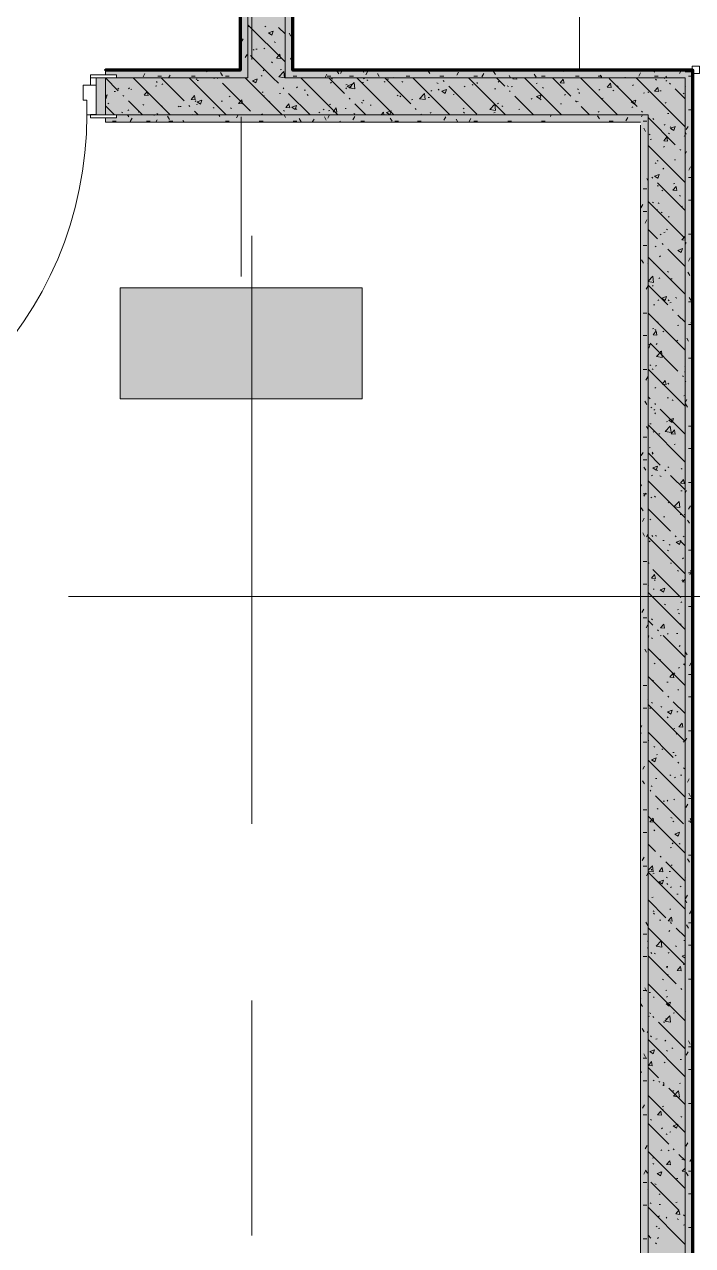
# Model space of a CAD drawing. Header units: millimetres. Extents: x -3817 to 677485, y -22715 to 103890.
# Drawn here: x 80290 to 82094, y 7959 to 11256 of the extents above; entities that cross this region are included whole.
import ezdxf

# ---------------------------------------------------------------- set-up
doc = ezdxf.new("R2010")
doc.units = ezdxf.units.MM
doc.layers.add('PDF _Геометрия', color=7, linetype='Continuous', true_color=0x1d1d1d)
doc.layers.add('PDF _Сплошная заливка', color=7, linetype='Continuous', true_color=0xffffff)

msp = doc.modelspace()

# ---------------------------------------------------------------- hatches: boundary and pattern name
at = {"layer": 'PDF _Сплошная заливка', "transparency": 33554559}
h = msp.add_hatch(color=256, dxfattribs=at)
h.paths.add_polyline_path([(80893.3, 11111.3), (80993.3, 11111.3), (80993.3, 11611.3), (80893.3, 11611.3), (80893.3, 11189.4)], flags=0)
h.paths.add_polyline_path([(80993.3, 12711.4), (80993.3, 12811.3), (80893.3, 12811.3), (80893.3, 12711.4)], flags=0)
h = msp.add_hatch(color=256, dxfattribs=at)
h.paths.add_polyline_path([(81013.3, 11111.3), (81013.3, 11611.3), (81001.3, 11611.3), (81001.3, 11581.4), (80993.3, 11581.4), (80993.3, 11111.3)], flags=0)
h.paths.add_polyline_path([(81001.3, 12711.4), (81013.3, 12711.4), (81013.3, 12811.3), (80993.3, 12811.3), (80993.3, 12741.3), (81001.3, 12741.3)], flags=0)
h = msp.add_hatch(color=256, dxfattribs=at)
h.paths.add_polyline_path([(80893.3, 11111.3), (80892, 11581.4), (80885.3, 11581.4), (80885.3, 11611.3), (80873.3, 11611.3), (80873.3, 11111.3)], flags=0)
h.paths.add_polyline_path([(80873.3, 12711.4), (80885.3, 12711.4), (80885.3, 12741.3), (80893.3, 12741.3), (80893.3, 12791.4), (80873.3, 12791.4), (80873.3, 12778.3)], flags=0)
h = msp.add_hatch(color=256, dxfattribs=at)
h.paths.add_polyline_path([(81973.3, 11011.3), (82073.3, 11011.3), (82073.3, 11111.3), (80508.3, 11111.3), (80508.3, 11011.3), (81565, 11011.3)], flags=0)
h.paths.add_polyline_path([(76223.3, 11011.3), (76223.3, 11111.3), (75943.3, 11111.3), (75943.3, 11011.3), (76193.3, 11011.3)], flags=0)
h.paths.add_polyline_path([(77173.3, 11011.3), (78001.3, 11011.3), (78001.3, 11111.3), (77173.3, 11111.3)], flags=0)
h.paths.add_polyline_path([(79408.3, 11011.3), (79408.3, 11111.3), (79101.3, 11111.3), (79101.3, 11011.3), (79378.3, 11011.3)], flags=0)
h = msp.add_hatch(color=256, dxfattribs=at)
h.paths.add_polyline_path([(77971.3, 11111.3), (77971.3, 11119.3), (78001.3, 11119.3), (78001.3, 11131.4), (77173.3, 11131.4), (77173.3, 11119.3), (77203.3, 11119.3), (77203.3, 11111.3), (77854.1, 11111.3)], flags=0)
h.paths.add_polyline_path([(80873.3, 11111.3), (80873.3, 11131.4), (80508.3, 11131.4), (80508.3, 11119.3), (80538.3, 11119.3), (80538.3, 11111.3)], flags=0)
h.paths.add_polyline_path([(79378.3, 11111.3), (79378.3, 11119.3), (79408.3, 11119.3), (79408.3, 11131.4), (79101.3, 11131.4), (79101.3, 11119.3), (79131.3, 11119.3), (79131.3, 11111.3)], flags=0)
h.paths.add_polyline_path([(76193.3, 11111.3), (76193.3, 11119.3), (76223.3, 11119.3), (76223.3, 11131.4), (75953.3, 11131.4), (75953.3, 11111.3)], flags=0)
for points in [[(81565, 11111.3), (82073.3, 11111.3), (82073.3, 11131.4), (81013.3, 11131.4), (81013.3, 11111.3)], [(81953.3, 6066.9), (81973.3, 6066.9), (81973.3, 11011.3), (81953.3, 11011.3), (81953.3, 6668)], [(81973.3, 5661.3), (82073.3, 5661.3), (82073.3, 11011.3), (81973.3, 11011.3), (81973.3, 6668)]]:
    msp.add_hatch(color=256, dxfattribs=at).paths.add_polyline_path(points)
h = msp.add_hatch(color=256, dxfattribs=at)
h.paths.add_polyline_path([(80508.3, 10991.4), (81953.3, 10991.4), (81953.3, 11011.3), (80538.3, 11010.9), (80538.3, 11003.3), (80508.3, 11003.3)], flags=0)
h.paths.add_polyline_path([(79408.3, 10991.4), (79408.3, 11003.3), (79378.3, 11003.3), (79378.3, 11011.3), (79343.7, 11011.3), (79343.7, 10991.4), (79378.3, 10991.4)], flags=0)

# ---------------------------------------------------------------- linework, layer by layer
at = {"layer": 'PDF _Геометрия', "color": 253, "lineweight": 9, "true_color": 0xaaaaaa}
for points in [[(80903.3, 11160.8), (80903.3, 11795.8)], [(80903.3, 9097), (80903.3, 10684.5)], [(80408.8, 9711.4), (82443.3, 9711.4), (84943.3, 9711.4)], [(80903.3, 7985.8), (80903.3, 8620.8)]]:
    msp.add_lwpolyline(points, dxfattribs=at)
at = {"layer": 'PDF _Геометрия', "color": 231, "lineweight": 70, "true_color": 0xff80c0}
for points in [[(80873.3, 11611.3), (80872.3, 11611.3), (80872.3, 11132.4), (80508.3, 11132.4), (80508.3, 11131.4)], [(82243.3, 5701.3), (82243.3, 5702.3), (82094.3, 5702.3), (82094.3, 11132.4), (82093.3, 11132.4), (81014.3, 11132.4), (81014.3, 11611.3), (81013.3, 11611.3)], [(82073.3, 11131.4), (82093.3, 11131.4)]]:
    msp.add_lwpolyline(points, dxfattribs=at)
at = {"layer": 'PDF _Геометрия', "color": 231, "lineweight": 9, "true_color": 0xff80c0}
for points in [[(80508.3, 11131.4), (80860.2, 11131.4), (80873.3, 11131.4), (80873.3, 11132.4), (80873.3, 11611.3)], [(81013.3, 11611.3), (81013.3, 11131.4), (81014.3, 11131.4), (82073.3, 11131.4)], [(82093.3, 11131.4), (82093.3, 5702.3), (82093.3, 5701.3), (82243.3, 5701.3)]]:
    msp.add_lwpolyline(points, dxfattribs=at)
at = {"layer": 'PDF _Геометрия', "color": 7, "lineweight": 9}
for points in [[(80873.3, 11611.3), (80873.3, 11132.4)], [(81013.3, 11131.4), (81013.3, 11611.3)], [(81788.2, 11131.8), (81788.2, 11547)], [(80873.3, 11131.4), (80860.2, 11131.4), (80508.3, 11131.4)], [(82073.3, 11131.4), (81014.3, 11131.4)], [(82094.3, 11122.8), (82112.3, 11122.8), (82112.3, 11142.8), (82092.8, 11142.8), (82092.8, 11132.3), (82092.8, 11142.8), (82112.3, 11142.8), (82112.3, 11122.8), (82102.3, 11122.8)], [(82093.3, 5702.3), (82093.3, 11131.4)], [(80508.3, 10991.4), (81932.3, 10991.4), (81953.3, 10991.4)], [(80874.9, 11006.3), (80874.9, 10574.8)], [(81953.3, 10983.4), (81953.3, 6066.9)]]:
    msp.add_lwpolyline(points, dxfattribs=at)
at = {"layer": 'PDF _Геометрия', "color": 9, "lineweight": 9, "true_color": 0xc0c0c0}
for points in [[(80593.3, 5661.3), (80323.7, 5661.3), (80323.7, 5461.3), (80323.7, 5211.4), (82243.3, 5211.4), (82243.3, 5461.3), (82243.3, 5661.3), (82073.3, 5661.3), (82073.3, 11011.3), (82073.3, 11111.3), (80993.3, 11111.3), (80993.3, 11581.4), (80993.3, 11111.3), (81013.3, 11111.3), (82073.3, 11111.3), (82073.3, 5701.3), (82073.3, 5681.3), (82243.3, 5681.3), (82243.3, 5701.3), (84343.3, 5701.3)], [(80508.3, 11131.4), (80508.3, 11119.3)], [(80508.3, 11111.3), (80508.3, 11011.3)], [(82093.3, 11131.4), (82073.3, 11131.4)], [(81953.3, 6066.9), (81973.3, 6066.9), (81973.3, 11011.3), (81953.3, 11011.3), (80538.3, 11011.3), (81973.3, 11011.3), (81973.3, 5661.3), (81093.3, 5661.3)], [(80508.3, 11003.3), (80508.3, 10991.4)]]:
    msp.add_lwpolyline(points, dxfattribs=at)
msp.add_lwpolyline([(80873.3, 11111.3), (80893.3, 11111.3), (80893.3, 11581.4), (80893.3, 11111.3), (80538.3, 11111.3)], close=True, dxfattribs=at)
at = {"layer": 'PDF _Геометрия', "color": 252, "lineweight": 9, "true_color": 0x878787}
for points in [[(80993.3, 11154.2), (80893.3, 11254.2)], [(80894.2, 11249.9), (80897.6, 11250.3)], [(80938.5, 11249), (80941.2, 11251)], [(80993.3, 11229.7), (80975.4, 11247.6)], [(80957.8, 11226.5), (80948.9, 11232.4), (80961.4, 11237.2)], [(80957.8, 11226.4), (80961.4, 11237.2)], [(80992.9, 11234.5), (80993.3, 11234.2)], [(80906.9, 11188.3), (80909.7, 11186.5)], [(80914.8, 11188.6), (80918.1, 11189.1)], [(80936.3, 11189.8), (80939, 11191.8)], [(80964.3, 11208.2), (80967.2, 11206.4)], [(80975.4, 11096.7), (80960.8, 11111.3), (80900, 11172.1)], [(80957.1, 11154.5), (80959.5, 11152.3)], [(80981.3, 11163.8), (80970.6, 11164.7), (80979.2, 11174.9)], [(80981.3, 11163.7), (80979.2, 11174.9)], [(80542.9, 11076.6), (80508.3, 11111.3)], [(80683.6, 11011.3), (80583.6, 11111.3)], [(80721.4, 11048.9), (80659, 11111.3)], [(80834.4, 11011.3), (80734.4, 11111.3)], [(80812, 11109.3), (80809.9, 11111.3)], [(80985.3, 11011.3), (80885.3, 11111.3)], [(80929, 11117.8), (80931.8, 11116)], [(80934.2, 11130.6), (80936.8, 11132.6)], [(80992.3, 11111.4), (80976.5, 11113.9), (80990.3, 11128.3)], [(80980.3, 11133.3), (80983.6, 11133.7)], [(80992.3, 11111.4), (80990.4, 11128.2)], [(81136.2, 11011.3), (81036.2, 11111.3)], [(81153.9, 11069.1), (81111.6, 11111.3)], [(81287, 11011.3), (81187, 11111.3)], [(81205.5, 11108.6), (81208.1, 11110.7)], [(81332.5, 11041.4), (81262.5, 11111.3)], [(81437.9, 11011.3), (81337.9, 11111.3)], [(81588.8, 11011.3), (81488.8, 11111.3)], [(81586.4, 11089.2), (81564.2, 11111.3)], [(81618.9, 11108), (81608.3, 11108.9), (81610.3, 11111.3)], [(81618.9, 11107.9), (81618.3, 11111.3)], [(81739.6, 11011.3), (81639.6, 11111.3)], [(81764.9, 11061.5), (81715.1, 11111.3)], [(81783.3, 11111.1), (81785.5, 11111.3)], [(81890.5, 11011.3), (81790.5, 11111.3)], [(82073.3, 10979.5), (82041.4, 11011.3), (81941.4, 11111.3)], [(82018.9, 11109.3), (82016.8, 11111.3)], [(80542.3, 11083.3), (80544.8, 11081.1)], [(80570.9, 11082), (80573.6, 11084)], [(80576.6, 11080.1), (80579.9, 11080.6)], [(80643.9, 11089), (80647.2, 11089.4)], [(80646, 11101.1), (80648.5, 11098.9)], [(80660.7, 11093.4), (80663.4, 11095.4)], [(80753.1, 11106.7), (80755.7, 11108.7)], [(80756.2, 11103.8), (80759.5, 11104.2)], [(80800.7, 11109.6), (80804, 11110.1)], [(80900, 11021.3), (80824.5, 11096.7)], [(80914.5, 11097.5), (80905.7, 11103.5), (80918.1, 11108.3)], [(80914.5, 11097.5), (80918.1, 11108.2)], [(80990.5, 11081.6), (80988, 11084.1)], [(81024.4, 11084.7), (81027, 11086.8)], [(81045.4, 11077.9), (81048.7, 11078.3)], [(81115.7, 11097.3), (81118.3, 11099.3)], [(81118.8, 11109.8), (81121.6, 11108)], [(81157.1, 11084), (81159.6, 11081.8)], [(81157.7, 11092.7), (81161, 11093.1)], [(81170, 11083.3), (81161.2, 11089.3), (81173.6, 11094.1)], [(81182.1, 11082), (81166.3, 11084.4), (81180.1, 11098.9)], [(81170, 11083.2), (81173.7, 11094)], [(81182.1, 11081.9), (81180.1, 11098.8)], [(81202.2, 11098.5), (81205.5, 11099)], [(81213.7, 11105.8), (81216.5, 11104)], [(81260.8, 11101.8), (81263.3, 11099.6)], [(81269.5, 11107.4), (81272.9, 11107.8)], [(81308.6, 11101.8), (81311.4, 11100)], [(81386.9, 11075.3), (81389.6, 11077.4)], [(81403.5, 11097.7), (81406.4, 11095.9)], [(81407.1, 11080.6), (81409.6, 11078.3)], [(81425.6, 11069.1), (81416.7, 11075), (81429.2, 11079.8)], [(81423, 11101.7), (81420.5, 11104.3)], [(81425.6, 11069), (81429.2, 11079.8)], [(81511, 11013.7), (81435.6, 11089.2)], [(81476.7, 11086.7), (81479.4, 11088.7)], [(81498.4, 11093.7), (81501.3, 11091.9)], [(81510.8, 11098.4), (81513.3, 11096.1)], [(81559.2, 11081.6), (81562.5, 11082)], [(81569.1, 11100), (81571.8, 11102.1)], [(81593.4, 11089.7), (81596.2, 11087.9)], [(81603.7, 11087.4), (81607, 11087.8)], [(81671, 11096.3), (81674.4, 11096.7)], [(81688.3, 11085.7), (81691.1, 11083.9)], [(81746.4, 11096.8), (81735.8, 11097.8), (81744.4, 11108)], [(81746.5, 11096.8), (81744.4, 11107.9)], [(81783.2, 11081.7), (81786, 11079.9)], [(81840.4, 11078.1), (81843, 11080.1)], [(81874, 11085.7), (81863.3, 11086.6), (81871.9, 11096.8)], [(81943.5, 11033.9), (81868, 11109.3)], [(81874, 11085.6), (81871.9, 11096.8)], [(81878.1, 11077.7), (81880.9, 11075.9)], [(81889.8, 11089.6), (81892.2, 11087.3)], [(81931.7, 11090.6), (81934.3, 11092.6)], [(82001.5, 11074.5), (81990.9, 11075.5), (81999.4, 11085.7)], [(81993.4, 11107.4), (81995.9, 11105.1)], [(82001.5, 11074.5), (81999.5, 11085.6)], [(82021.5, 11102), (82024.1, 11104)], [(82034, 11094.2), (82031.5, 11096.7)], [(82073.3, 11054.9), (82046.6, 11081.6)], [(82072.5, 11085.2), (82073.3, 11085.3)], [(80508.3, 11063.3), (80513.2, 11065.2)], [(80508.3, 11055.3), (80509.6, 11054.4)], [(80509.6, 11054.4), (80513.2, 11065.1)], [(80532, 11074.3), (80535.4, 11074.7)], [(80558, 11061.5), (80555.5, 11064)], [(80608.2, 11011.3), (80570.6, 11048.9)], [(80623.4, 11063.5), (80612.7, 11064.4), (80621.3, 11074.7)], [(80623.4, 11063.5), (80621.3, 11074.6)], [(80750.9, 11052.4), (80740.3, 11053.3), (80748.8, 11063.5)], [(80750.9, 11052.3), (80748.8, 11063.4)], [(80750.9, 11047.5), (80753.6, 11049.6)], [(80765.1, 11040.2), (80756.3, 11046.2), (80768.7, 11050.9)], [(80765.1, 11040.1), (80768.7, 11050.9)], [(80821.3, 11048.4), (80824.6, 11048.8)], [(80842.2, 11060), (80844.9, 11062.1)], [(80878.4, 11041.2), (80867.8, 11042.1), (80876.4, 11052.3)], [(80878.4, 11041.1), (80876.4, 11052.3)], [(80932, 11071.4), (80934.7, 11073.5)], [(80933.6, 11063.2), (80936.9, 11063.6)], [(80949.7, 11048.4), (80952.2, 11046.2)], [(80978.1, 11069), (80981.4, 11069.4)], [(81060.8, 11011.3), (81003.1, 11069.1)], [(81053.4, 11066.2), (81055.9, 11064)], [(81169, 11054), (81166.5, 11056.5)], [(81199.7, 11045), (81202.2, 11042.7)], [(81203.3, 11049.5), (81206, 11051.5)], [(81295.6, 11062.8), (81298.3, 11064.8)], [(81303.4, 11062.8), (81305.9, 11060.5)], [(81335.1, 11052), (81338.4, 11052.5)], [(81371.8, 11052.5), (81356, 11055), (81369.9, 11069.4)], [(81371.8, 11052.5), (81369.9, 11069.4)], [(81379.6, 11057.9), (81382.9, 11058.3)], [(81446.9, 11066.8), (81450.2, 11067.2)], [(81601.5, 11074.1), (81599, 11076.6)], [(81664.2, 11011.3), (81614.1, 11061.5)], [(81658.2, 11053.4), (81660.9, 11055.4)], [(81681.1, 11054.8), (81672.2, 11060.8), (81684.7, 11065.6)], [(81681.1, 11054.8), (81684.7, 11065.5)], [(81682.4, 11054), (81684.8, 11051.7)], [(81748, 11064.7), (81750.7, 11066.8)], [(81780, 11046.4), (81777.5, 11048.9)], [(81781.1, 11046.8), (81784.4, 11047.2)], [(81786.1, 11071.8), (81788.5, 11069.5)], [(81848.4, 11055.7), (81851.7, 11056.1)], [(81936.6, 11040.6), (81927.8, 11046.6), (81940.2, 11051.3)], [(81936.6, 11040.5), (81940.2, 11051.3)], [(81960.7, 11070.4), (81964, 11070.9)], [(81973, 11073.7), (81975.8, 11071.9)], [(82005.2, 11076.3), (82008.5, 11076.7)], [(82019.3, 11042.8), (82022, 11044.8)], [(82067.9, 11069.7), (82070.8, 11067.9)], [(80532.7, 11011.3), (80508.3, 11035.8)], [(80514.7, 11043), (80517.5, 11041.2)], [(80552.2, 11019.1), (80555, 11017.3)], [(80568.8, 11022.8), (80571.4, 11024.8)], [(80597.1, 11018.9), (80600.4, 11019.3)], [(80609.6, 11039), (80612.4, 11037.2)], [(80647.1, 11015.1), (80649.9, 11013.3)], [(80658.6, 11034.2), (80661.2, 11036.2)], [(80704.5, 11035), (80707.3, 11033.2)], [(80709.4, 11033.6), (80712.7, 11034.1)], [(80736.5, 11033.9), (80734, 11036.4)], [(80742.3, 11012.8), (80744, 11011.3)], [(80759, 11011.3), (80749.1, 11021.3)], [(80753.9, 11039.5), (80757.2, 11039.9)], [(80799.4, 11031), (80802.3, 11029.1)], [(80846, 11030.6), (80848.5, 11028.4)], [(80894.3, 11026.9), (80897.2, 11025.1)], [(80929.9, 11012.2), (80932.5, 11014.3)], [(80989.3, 11022.9), (80992.1, 11021.1)], [(81005.9, 11030), (80995.3, 11031), (81003.9, 11041.2)], [(81005.9, 11030), (81003.9, 11041.1)], [(81020.7, 11026), (81011.8, 11031.9), (81024.3, 11036.7)], [(81020.7, 11025.9), (81024.3, 11036.6)], [(81022.2, 11025.6), (81024.9, 11027.6)], [(81084.2, 11018.9), (81087, 11017.1)], [(81096, 11027.2), (81098.5, 11024.9)], [(81110.9, 11022.5), (81114.2, 11023)], [(81113.5, 11038.1), (81116.2, 11040.1)], [(81133.5, 11018.9), (81122.8, 11019.8), (81131.4, 11030)], [(81133.5, 11018.8), (81131.4, 11030)], [(81155.4, 11028.4), (81158.7, 11028.8)], [(81179.1, 11014.9), (81181.9, 11013.1)], [(81211.6, 11011.3), (81181.6, 11041.4)], [(81222.8, 11037.3), (81226.1, 11037.7)], [(81252.6, 11011.3), (81258.9, 11018.9)], [(81260.3, 11011.3), (81259, 11018.8)], [(81276.2, 11011.7), (81267.3, 11017.7), (81279.8, 11022.5)], [(81276.2, 11011.7), (81279.8, 11022.4)], [(81347.5, 11026.3), (81345, 11028.8)], [(81362.5, 11011.3), (81360.1, 11013.7)], [(81384.8, 11016.1), (81387.4, 11018.2)], [(81474.6, 11027.5), (81477.2, 11029.5)], [(81475, 11018.4), (81477.5, 11016.1)], [(81512.4, 11011.4), (81515.7, 11011.9)], [(81561.6, 11023.1), (81545.8, 11025.6), (81559.6, 11040)], [(81556.9, 11017.3), (81560.3, 11017.7)], [(81561.6, 11023.1), (81559.6, 11040)], [(81566.9, 11040.8), (81569.6, 11042.9)], [(81578.7, 11036.2), (81581.2, 11033.9)], [(81624.3, 11026.1), (81627.6, 11026.6)], [(81736.6, 11040.9), (81739.9, 11041.4)], [(81815.1, 11011.3), (81792.6, 11033.9)], [(81838.2, 11018.9), (81840.9, 11020.9)], [(81929.5, 11031.4), (81932.2, 11033.4)], [(81958.6, 11018.8), (81956, 11021.3)], [(82025.8, 11015), (82029.1, 11015.5)], [(82046.6, 10930.8), (81973.3, 11004.1)], [(81986.1, 11001.3), (81988.6, 10999)], [(82017.1, 10983.6), (82019.8, 10985.6)], [(82033.3, 10978.8), (82036.1, 10977)], [(82042.7, 10969), (82033.9, 10975), (82046.3, 10979.7)], [(82042.7, 10968.9), (82046.3, 10979.7)], [(81975.9, 10958.9), (81978.7, 10957.1)], [(81979, 10944.9), (81982.3, 10945.4)], [(82026.2, 10940.8), (82015.5, 10941.7), (82024.1, 10951.9)], [(82026.2, 10940.7), (82024.1, 10951.9)], [(82028.7, 10962.2), (82031.2, 10960)], [(82070.8, 10954.9), (82073.3, 10953.4)], [(82073.3, 10828.6), (81973.3, 10928.6)], [(82015, 10924.4), (82017.6, 10926.4)], [(82061.7, 10915.7), (82059.1, 10918.2)], [(81992.9, 10882.2), (81995.4, 10879.9)], [(81997.9, 10888.4), (82000.8, 10886.6)], [(82044.5, 10889.6), (82047.8, 10890)], [(81999.5, 10840.1), (81990.6, 10846), (82003.1, 10850.8)], [(81999.5, 10840), (82003.1, 10850.8)], [(82012.8, 10865.2), (82015.5, 10867.3)], [(81986.2, 10840.2), (81983.7, 10842.8)], [(81997.7, 10819.4), (82001.1, 10819.9)], [(82073.3, 10753.2), (81998.8, 10827.7)], [(82050.8, 10807), (82040.2, 10808), (82048.8, 10818.2)], [(82042.2, 10825.3), (82045.6, 10825.7)], [(82050.8, 10807), (82048.8, 10818.1)], [(82010.7, 10806), (82013.3, 10808.1)], [(82058.2, 10793.6), (82061, 10791.8)], [(82073.3, 10677.7), (81973.3, 10777.7)], [(81985.6, 10776.1), (81988.1, 10773.9)], [(81995.5, 10755.2), (81998.8, 10755.6)], [(82000.8, 10773.7), (82003.6, 10771.9)], [(82008.5, 10746.8), (82011.2, 10748.9)], [(82062.8, 10764), (82066.1, 10764.5)], [(82028.2, 10737.1), (82030.7, 10734.8)], [(81998.8, 10676.8), (81973.3, 10702.3)], [(82006.3, 10687.6), (82009, 10689.7)], [(82016, 10693.9), (82019.4, 10694.4)], [(82022.8, 10703.2), (82025.7, 10701.4)], [(82073.3, 10673.5), (82064.9, 10674.2), (82073.3, 10684.2)], [(81992.4, 10657.1), (81994.9, 10654.8)], [(82013.9, 10661.7), (82011.4, 10664.2)], [(82073.3, 10602.3), (82026.5, 10649.1)], [(82062.3, 10639.6), (82053.5, 10645.5), (82065.9, 10650.3)], [(82062.3, 10639.5), (82066, 10650.2)], [(82073.3, 10526.9), (81973.3, 10626.9)], [(82004.2, 10628.5), (82006.8, 10630.5)], [(81988.2, 10612.3), (81991.1, 10610.5)], [(82025.7, 10588.5), (82028.5, 10586.7)], [(81973.3, 10562.3), (81986.3, 10575.9)], [(81973.3, 10561.3), (81988.2, 10559)], [(82026.5, 10498.3), (81973.3, 10551.5)], [(81985.1, 10551), (81987.5, 10548.7)], [(81988.2, 10559), (81986.3, 10575.8)], [(82002, 10569.3), (82004.7, 10571.3)], [(82034.8, 10568.4), (82038.1, 10568.9)], [(82019.1, 10510.6), (82010.2, 10516.6), (82022.7, 10521.4)], [(82019.1, 10510.6), (82022.7, 10521.3)], [(82047.8, 10518), (82050.6, 10516.2)], [(81988, 10498.3), (81991.3, 10498.8)], [(81999.9, 10510.1), (82002.5, 10512.1)], [(82027.7, 10511.9), (82030.1, 10509.7)], [(82032.5, 10504.2), (82035.8, 10504.6)], [(82041.5, 10483.2), (82039, 10485.7)], [(82073.3, 10376), (81973.3, 10476)], [(81997.7, 10450.9), (82000.4, 10452.9)], [(82073.3, 10451.5), (82054.1, 10470.6)], [(81985.7, 10434.1), (81989.1, 10434.5)], [(81997.3, 10417), (81986.7, 10417.9), (81995.3, 10428.1)], [(81991.9, 10431.9), (81994.3, 10429.7)], [(81997.3, 10416.9), (81995.3, 10428.1)], [(82013.1, 10427.1), (82016, 10425.3)], [(82053.1, 10442.9), (82056.4, 10443.4)], [(81973.3, 10390.1), (81979.4, 10392.4)], [(81975.8, 10381.6), (81979.4, 10392.4)], [(82054.1, 10319.7), (81978.7, 10395.2)], [(81995.5, 10391.7), (81998.2, 10393.7)], [(82050.6, 10403.2), (82053.5, 10401.4)], [(81973.3, 10383.4), (81975.8, 10381.7)], [(82011.8, 10356.4), (81996, 10358.8), (82009.8, 10373.3)], [(82006.3, 10372.8), (82009.6, 10373.2)], [(82011.8, 10356.3), (82009.8, 10373.2)], [(82073.3, 10225.1), (81973.3, 10325.1)], [(81977.8, 10336.7), (81980.6, 10334.9)], [(81984.5, 10325.8), (81987, 10323.6)], [(81993.4, 10332.5), (81996, 10334.6)], [(82072.7, 10332.7), (82073.3, 10332.3)], [(82022, 10283.2), (82011.4, 10284.2), (82019.9, 10294.4)], [(82022, 10283.2), (82019.9, 10294.3)], [(82027.1, 10286.8), (82029.6, 10284.5)], [(82069.2, 10304.7), (82066.7, 10307.2)], [(82071.8, 10317.4), (82073.3, 10317.6)], [(82073.3, 10316), (82073.1, 10316.1), (82073.3, 10316.1)], [(81991.2, 10273.3), (81993.9, 10275.4)], [(82069.6, 10253.2), (82072.9, 10253.6)], [(81978.7, 10244.3), (81973.3, 10249.7)], [(81980.6, 10222), (81983.5, 10220.2)], [(81993.8, 10229.2), (81991.3, 10231.7)], [(82025.1, 10247.3), (82028.4, 10247.8)], [(82038.1, 10241.9), (82040.9, 10240.1)], [(81989, 10214.1), (81991.7, 10216.2)], [(81991.3, 10206.8), (81993.8, 10204.5)], [(82073.3, 10149.7), (82006.3, 10216.7)], [(82038.7, 10181.2), (82029.8, 10187.1), (82042.3, 10191.9)], [(82038.7, 10181.1), (82042.3, 10191.9)], [(82073.3, 10074.2), (81973.3, 10174.2)], [(81978.3, 10177.2), (81981.6, 10177.6)], [(81986.9, 10155), (81989.5, 10157)], [(82035.4, 10153.8), (82019.6, 10156.2), (82033.4, 10170.6)], [(82022.8, 10183.1), (82026.1, 10183.5)], [(82035.4, 10153.7), (82033.4, 10170.6)], [(82046.7, 10149.5), (82036, 10150.4), (82044.6, 10160.7)], [(82046.7, 10149.4), (82044.6, 10160.6)], [(82002.7, 10151.5), (82005.5, 10149.7)], [(82043.4, 10121.8), (82046.7, 10122.2)], [(82006.3, 10065.8), (81973.3, 10098.9)], [(81976, 10112.9), (81979.3, 10113.4)], [(81984, 10100.7), (81986.5, 10098.4)], [(81984.7, 10095.8), (81987.4, 10097.8)], [(81995.4, 10052.2), (81986.6, 10058.2), (81999, 10063)], [(81995.4, 10052.2), (81999, 10062.9)], [(82026.6, 10061.6), (82029.1, 10059.4)], [(82063, 10056.6), (82065.8, 10054.8)], [(82073.3, 9923.4), (81973.3, 10023.4)], [(81982.6, 10036.6), (81985.2, 10038.6)], [(81996.6, 10051.7), (81999.9, 10052.1)], [(82005.5, 10036.7), (82008.4, 10034.9)], [(82021.4, 10050.7), (82018.9, 10053.2)], [(82073.3, 9998.9), (82034, 10038.1)], [(82071.3, 10015.8), (82060.7, 10016.7), (82069.3, 10026.9)], [(82071.3, 10015.7), (82069.3, 10026.8)], [(82062.1, 9996.3), (82065.4, 9996.8)], [(82072.7, 9990.7), (82073.3, 9991.1)], [(81980.4, 9977.4), (81983.1, 9979.4)], [(81990.8, 9981.6), (81993.3, 9979.4)], [(82027.6, 9966.2), (82030.4, 9964.4)], [(82059, 9951.1), (82043.1, 9953.6), (82057, 9968)], [(82059, 9951.1), (82057, 9968)], [(82034, 9887.3), (81973.3, 9948)], [(82015.3, 9926.2), (82018.6, 9926.6)], [(82059.8, 9932.1), (82063.2, 9932.5)], [(82070.6, 9931.5), (82073.2, 9933.6)], [(81978.2, 9918.2), (81980.9, 9920.2)], [(82073.3, 9772.5), (81973.3, 9872.5)], [(81976.1, 9859), (81978.7, 9861.1)], [(81983.5, 9875.5), (81986, 9873.3)], [(81993, 9875.4), (81995.8, 9873.6)], [(82013.1, 9861.9), (82016.4, 9862.4)], [(82049.1, 9872.2), (82046.6, 9874.7)], [(82058.3, 9851.7), (82049.5, 9857.7), (82061.9, 9862.5)], [(82058.3, 9851.7), (82061.9, 9862.4)], [(82073.3, 9848), (82061.7, 9859.6)], [(82068.4, 9872.3), (82071.1, 9874.4)], [(82026.1, 9836.5), (82028.6, 9834.2)], [(82030.5, 9851.5), (82033.3, 9849.7)], [(81973.6, 9796.7), (81973.3, 9797.1)], [(81973.9, 9799.8), (81976.6, 9801.9)], [(82033.6, 9800.7), (82036.9, 9801.1)], [(82066.3, 9813.2), (82068.9, 9815.2)], [(81993.1, 9759.4), (81982.5, 9760.4), (81991.1, 9770.6)], [(82061.7, 9708.7), (81986.2, 9784.2)], [(81993.2, 9759.4), (81991.1, 9770.5)], [(82052.5, 9781), (82055.3, 9779.2)], [(81973.3, 9741.8), (81974.4, 9742.7)], [(81986.8, 9730.5), (81990.2, 9731)], [(81990.3, 9756.5), (81992.8, 9754.2)], [(82015, 9722.8), (82006.2, 9728.8), (82018.6, 9733.5)], [(82015, 9722.7), (82018.6, 9733.5)], [(82064.1, 9754), (82066.8, 9756)], [(82073.3, 9749.9), (82066.7, 9750.9), (82073.3, 9757.8)], [(82073.3, 9621.6), (81973.3, 9721.6)], [(82061.9, 9694.8), (82064.6, 9696.8)], [(82017.9, 9690.1), (82020.7, 9688.3)], [(82052.4, 9675.2), (82055.7, 9675.6)], [(82055.4, 9666.3), (82058.2, 9664.5)], [(81986.2, 9633.3), (81973.3, 9646.3)], [(81983, 9650.4), (81985.4, 9648.1)], [(82017.8, 9625.7), (82007.2, 9626.6), (82015.8, 9636.8)], [(82017.8, 9625.6), (82015.8, 9636.8)], [(82059.8, 9635.6), (82062.4, 9637.6)], [(81973.3, 9603.8), (81975.4, 9604.6)], [(81973.3, 9598.2), (81975.4, 9604.5)], [(81982.5, 9599.8), (81985.3, 9598)], [(82001.3, 9618.2), (81998.8, 9620.7)], [(82005.6, 9605.1), (82008.9, 9605.5)], [(82073.3, 9546.3), (82013.9, 9605.6)], [(82025.6, 9611.4), (82028, 9609.1)], [(82050.1, 9610.9), (82053.4, 9611.4)], [(82073.3, 9470.8), (81973.3, 9570.8)], [(82057.6, 9576.4), (82060.3, 9578.4)], [(81989.8, 9531.3), (81992.2, 9529.1)], [(82003.3, 9540.8), (82006.7, 9541.2)], [(82073.3, 9525.4), (82069.1, 9528.2), (82073.3, 9529.9)], [(82070.7, 9549.7), (82073.3, 9550)], [(82013.9, 9454.8), (81973.3, 9495.4)], [(82042.5, 9492), (82031.9, 9492.9), (82040.4, 9503.1)], [(82042.5, 9491.9), (82040.4, 9503)], [(82042.8, 9504.9), (82045.6, 9503.1)], [(82055.4, 9517.2), (82058.1, 9519.2)], [(81985.4, 9485), (81988.2, 9483.2)], [(82023.9, 9479.5), (82027.2, 9480)], [(82029, 9439.7), (82026.5, 9442.2)], [(82053.3, 9458), (82055.9, 9460.1)], [(82073.3, 9319.9), (81973.3, 9419.9)], [(81977.1, 9409.4), (81980.4, 9409.9)], [(81982.4, 9425.2), (81984.9, 9423)], [(82007.4, 9414.5), (82010.3, 9412.7)], [(82034.6, 9393.3), (82025.8, 9399.3), (82038.2, 9404.1)], [(82034.6, 9393.3), (82038.3, 9404)], [(82073.3, 9395.4), (82041.5, 9427.1)], [(82051.1, 9398.8), (82053.8, 9400.9)], [(82025, 9386.2), (82027.5, 9383.9)], [(82067.2, 9358.2), (82056.5, 9359.2), (82065.1, 9369.4)], [(82067.2, 9358.2), (82065.1, 9369.3)], [(82041.5, 9276.2), (81973.3, 9344.5)], [(82042.6, 9354.1), (82046, 9354.5)], [(82049, 9339.6), (82051.6, 9341.7)], [(81973.3, 9323.4), (81975.6, 9321.9)], [(81989.3, 9306.2), (81991.7, 9303.9)], [(82010.3, 9299.8), (82013.1, 9298)], [(82067.7, 9319.7), (82070.6, 9317.9)], [(82073.3, 9169), (81973.3, 9269)], [(81991.4, 9264.4), (81982.5, 9270.4), (81995, 9275.2)], [(81991.4, 9264.3), (81995, 9275.1)], [(81995.9, 9284), (81999.2, 9284.4)], [(82040.4, 9289.8), (82043.7, 9290.2)], [(82046.8, 9280.5), (82049.5, 9282.5)], [(82056.6, 9261.2), (82054.1, 9263.7)], [(82073.3, 9244.5), (82069.2, 9248.6)], [(81981.9, 9200.1), (81984.4, 9197.8)], [(81993.6, 9219.7), (81996.9, 9220.1)], [(82032.4, 9229.3), (82035.2, 9227.5)], [(82044.6, 9221.3), (82047.3, 9223.3)], [(82060.9, 9228.6), (82064.3, 9229)], [(81981.2, 9185.7), (81978.7, 9188.2)], [(82069.2, 9097.7), (81993.8, 9173.1)], [(81997.7, 9138.4), (82000.6, 9136.6)], [(82014.2, 9158.4), (82017.5, 9158.9)], [(82024.5, 9161.1), (82027, 9158.8)], [(82042.5, 9162.1), (82045.1, 9164.1)], [(82073.3, 9018.2), (81973.3, 9118.2)], [(81989, 9101.9), (81978.3, 9102.8), (81986.9, 9113)], [(81989, 9101.8), (81986.9, 9113)], [(82035.2, 9114.5), (82038, 9112.7)], [(82040.3, 9102.9), (82043, 9104.9)], [(81988.7, 9081), (81991.2, 9078.8)], [(82054.2, 9063.9), (82045.4, 9069.9), (82057.9, 9074.6)], [(82054.3, 9063.8), (82057.9, 9074.6)], [(81993.8, 9022.3), (81973.3, 9042.8)], [(82032.9, 9033), (82036.2, 9033.4)], [(82038.1, 9043.7), (82040.8, 9045.7)], [(82057.3, 9044), (82060.1, 9042.2)], [(82008.9, 9007.2), (82006.3, 9009.7)], [(81973.3, 8972), (81985.1, 8984.3)], [(81973.3, 8969.6), (81987.1, 8967.4)], [(82073.3, 8867.3), (81973.3, 8967.3)], [(81981.4, 8975), (81983.9, 8972.7)], [(81987.1, 8967.4), (81985.1, 8984.2)], [(82013.6, 8968.2), (82003, 8969.1), (82011.6, 8979.3)], [(82013.6, 8968.1), (82011.6, 8979.2)], [(82073.3, 8942.8), (82021.4, 8994.6)], [(82030.6, 8968.7), (82034, 8969.1)], [(82036, 8984.5), (82038.6, 8986.6)], [(81986.1, 8962.8), (81989.5, 8963.3)], [(82011, 8935), (82002.1, 8940.9), (82014.6, 8945.7)], [(82011, 8934.9), (82014.6, 8945.6)], [(82022.6, 8953.2), (82025.5, 8951.4)], [(82024, 8935.9), (82026.5, 8933.6)], [(82033.8, 8925.3), (82036.5, 8927.4)], [(82051.2, 8907.4), (82054.5, 8907.9)], [(82060.1, 8929.3), (82063, 8927.5)], [(82021.4, 8843.7), (81973.3, 8891.9)], [(81983.9, 8898.6), (81987.2, 8899)], [(81987.3, 8862.8), (81990.1, 8861)], [(81988.2, 8855.9), (81990.7, 8853.6)], [(82004.4, 8837.3), (82007.8, 8837.7)], [(82038.3, 8834.4), (82027.7, 8835.4), (82036.3, 8845.6)], [(82031.7, 8866.1), (82034.3, 8868.2)], [(82038.3, 8834.4), (82036.3, 8845.5)], [(82073.3, 8716.4), (81973.3, 8816.4)], [(82029.5, 8806.9), (82032.2, 8809)], [(82036.5, 8828.7), (82034, 8831.2)], [(82073.3, 8791.9), (82049.1, 8816.1)], [(82010.6, 8764.8), (81994.8, 8767.2), (82008.7, 8781.7)], [(82010.6, 8764.7), (82008.7, 8781.6)], [(82069.9, 8782), (82073.3, 8782.4)], [(82049.1, 8665.2), (81973.6, 8740.7)], [(81980.9, 8749.8), (81983.3, 8747.5)], [(81990.1, 8748.1), (81993, 8746.3)], [(82027.3, 8747.8), (82030, 8749.8)], [(82047.6, 8767.9), (82050.4, 8766.1)], [(82073.3, 8734.8), (82065, 8740.4), (82073.3, 8743.6)], [(82023.2, 8711.8), (82026.5, 8712.3)], [(82023.5, 8710.8), (82025.9, 8708.5)], [(82063, 8700.7), (82052.3, 8701.6), (82060.9, 8711.8)], [(82063, 8700.6), (82060.9, 8711.8)], [(82067.7, 8717.7), (82071, 8718.1)], [(82012.2, 8677.6), (82015, 8675.8)], [(82025.2, 8688.6), (82027.8, 8690.6)], [(82073.3, 8565.6), (81973.3, 8665.6)], [(81976.4, 8641.7), (81979.7, 8642.1)], [(82020.9, 8647.6), (82024.2, 8648)], [(82064.2, 8650.1), (82061.7, 8652.6)], [(81987.7, 8630.7), (81990.1, 8628.5)], [(82030.6, 8605.5), (82021.8, 8611.5), (82034.2, 8616.3)], [(82023, 8629.4), (82025.7, 8631.4)], [(82030.6, 8605.5), (82034.2, 8616.2)], [(81973.6, 8589.8), (81973.3, 8590.2)], [(81974.1, 8577.4), (81977.5, 8577.9)], [(81977.6, 8586.7), (81980.4, 8584.9)], [(81988.7, 8574.7), (81986.2, 8577.2)], [(82034.2, 8562.2), (82018.4, 8564.6), (82032.2, 8579)], [(82020.9, 8570.2), (82023.5, 8572.2)], [(82034.2, 8562.1), (82032.2, 8579)], [(82041.5, 8586.3), (82044.8, 8586.7)], [(82072.5, 8582.7), (82073.3, 8582.2)], [(82073.3, 8490.2), (82001.3, 8562.1)], [(82015, 8562.8), (82017.9, 8561)], [(82073.3, 8414.7), (81973.3, 8514.7)], [(81980.3, 8524.7), (81982.8, 8522.4)], [(81994.7, 8516.2), (81998, 8516.6)], [(82018.7, 8511), (82021.4, 8513)], [(81987.3, 8476.6), (81978.5, 8482.5), (81990.9, 8487.3)], [(81987.3, 8476.5), (81990.9, 8487.3)], [(82022.9, 8485.6), (82025.4, 8483.4)], [(82037.1, 8492.3), (82039.9, 8490.5)], [(81984.8, 8444.4), (81974.2, 8445.3), (81982.7, 8455.5)], [(81984.8, 8444.3), (81982.7, 8455.4)], [(82016.5, 8451.8), (82019.2, 8453.9)], [(82060.2, 8460.8), (82063.5, 8461.3)], [(82001.3, 8411.3), (81973.3, 8439.3)], [(81987.2, 8405.6), (81989.6, 8403.3)], [(82002.5, 8401.5), (82005.3, 8399.7)], [(82013.4, 8390.7), (82016.8, 8391.1)], [(82016.4, 8396.2), (82013.9, 8398.7)], [(82014.4, 8392.6), (82017, 8394.7)], [(82073.3, 8339.3), (82029, 8383.6)], [(82040, 8377.6), (82042.8, 8375.8)], [(82057.8, 8359.5), (82042, 8362), (82055.8, 8376.4)], [(82057.8, 8359.5), (82055.8, 8376.4)], [(82058, 8396.6), (82061.3, 8397)], [(82073.3, 8263.8), (81973.3, 8363.8)], [(82009.5, 8310.6), (81998.8, 8311.6), (82007.4, 8321.8)], [(82009.5, 8310.6), (82007.4, 8321.7)], [(82011.2, 8326.4), (82014.5, 8326.9)], [(82012.2, 8333.4), (82014.9, 8335.5)], [(82029, 8232.7), (81973.3, 8288.4)], [(81979.8, 8299.5), (81982.3, 8297.2)], [(82010, 8274.2), (82012.7, 8276.3)], [(82050.2, 8276.1), (82041.4, 8282), (82053.8, 8286.8)], [(82050.2, 8276), (82053.8, 8286.7)], [(82062, 8307.1), (82064.8, 8305.3)], [(82022.4, 8260.5), (82024.9, 8258.2)], [(82031.7, 8265.2), (82035.1, 8265.6)], [(82073.3, 8113), (81973.3, 8213)], [(82007.9, 8215.1), (82010.5, 8217.1)], [(82027.4, 8216.2), (82030.2, 8214.4)], [(82044.1, 8217.6), (82041.5, 8220.2)], [(81985, 8195.1), (81988.3, 8195.5)], [(81986.6, 8180.5), (81989.1, 8178.2)], [(82034.1, 8176.9), (82023.5, 8177.8), (82032.1, 8188)], [(82034.1, 8176.8), (82032.1, 8188)], [(82073.3, 8188.4), (82056.6, 8205.1)], [(82064.9, 8192.3), (82067.7, 8190.5)], [(82006.9, 8147.1), (81998.1, 8153.1), (82010.5, 8157.9)], [(82005.7, 8155.9), (82008.4, 8157.9)], [(82006.9, 8147.1), (82010.5, 8157.8)], [(82073.3, 8158.2), (82065.5, 8159.4), (82073.3, 8167.4)], [(82056.6, 8054.2), (81981.2, 8129.6)], [(81992, 8125.8), (81994.8, 8124)], [(82050.5, 8139.7), (82053.8, 8140.1)], [(82003.6, 8096.7), (82006.2, 8098.7)], [(82073.3, 7962.1), (81973.3, 8062.1)], [(81979.3, 8074.4), (81981.8, 8072.1)], [(82003.7, 8069.6), (82007, 8070)], [(82048.2, 8075.4), (82051.5, 8075.9)], [(82058.8, 8043.1), (82048.2, 8044.1), (82056.7, 8054.3)], [(82058.8, 8043.1), (82056.7, 8054.2)], [(82001.4, 8037.5), (82004.1, 8039.5)], [(82021.9, 8035.3), (82024.4, 8033.1)], [(82052.3, 8031), (82055.1, 8029.2)], [(82068.8, 8014.2), (82072.1, 8014.6)], [(82071.7, 8039.1), (82069.2, 8041.6)], [(81981.2, 7978.8), (81973.3, 7986.7)], [(81994.9, 8011.1), (81997.7, 8009.3)], [(81999.2, 7978.3), (82001.9, 7980.3)], [(82001.5, 8005.3), (82004.8, 8005.8)], [(81996.3, 7963.7), (81993.8, 7966.2)]]:
    msp.add_lwpolyline(points, dxfattribs=at)
at = {"layer": 'PDF _Геометрия', "color": 253, "lineweight": 9, "true_color": 0x9b9b9b}
for points in [[(80880, 11216.4), (80875, 11207.7)], [(80993.3, 11238.2), (80994.8, 11238.2)], [(81009.1, 11223.4), (81004.1, 11232.1)], [(80993.3, 11177.3), (80994.8, 11177.3)], [(80891.2, 11174.8), (80886.1, 11166.1)], [(81013.2, 11155.4), (81008.2, 11164.1)], [(80614.9, 11123.1), (80609.9, 11114.4)], [(80649.5, 11116.3), (80659.6, 11116.3)], [(80683, 11119), (80678.6, 11111.3)], [(80740.9, 11116.3), (80751, 11116.3)], [(80782.7, 11127.9), (80780.7, 11131.4)], [(80824.3, 11116.7), (80819.3, 11125.4)], [(80832.4, 11116.3), (80842.4, 11116.3)], [(81015.3, 11116.3), (81025.3, 11116.3)], [(81106.4, 11120.9), (81101.4, 11112.2)], [(81106.7, 11116.3), (81116.8, 11116.3)], [(81138.1, 11121.9), (81133.1, 11130.6)], [(81147.6, 11131.4), (81143, 11123.3)], [(81167.7, 11116.3), (81177.7, 11116.3)], [(81206.1, 11126), (81203, 11131.4)], [(81216.1, 11128), (81211.1, 11119.3)], [(81247.8, 11114.8), (81242.7, 11123.5)], [(81285, 11111.3), (81284.4, 11112.4)], [(81320.1, 11116.3), (81330.1, 11116.3)], [(81383.8, 11123), (81379, 11131.4)], [(81411.5, 11116.3), (81421.6, 11116.3)], [(81461.8, 11126.9), (81456.8, 11118.2)], [(81502.9, 11116.3), (81513, 11116.3)], [(81529.9, 11122.8), (81524.8, 11114.1)], [(81561.5, 11120), (81556.5, 11128.7)], [(81601.7, 11111.3), (81598.1, 11117.5)], [(81671.2, 11112.9), (81666.2, 11121.6)], [(81685.8, 11116.3), (81695.9, 11116.3)], [(81746, 11131.4), (81744.2, 11128.2)], [(81777.3, 11116.3), (81787.3, 11116.3)], [(81838.2, 11116.3), (81848.3, 11116.3)], [(81848.1, 11111.3), (81843.9, 11118.6)], [(81911.7, 11113.5), (81910.4, 11111.3)], [(81943.3, 11129.3), (81942.1, 11131.4)], [(81953.3, 11124.7), (81948.3, 11116)], [(81992.3, 11131.4), (81989.9, 11127.1)], [(81990.6, 11116.3), (82000.7, 11116.3)], [(82024.1, 11111.3), (82021.6, 11115.7)], [(82062.7, 11131.4), (82057.9, 11123)], [(82082.1, 11116.3), (82092.1, 11116.3)], [(82074.1, 11090.1), (82073.3, 11088.6)], [(80571.5, 11005.9), (80568.4, 11011.3)], [(80639.6, 11010), (80638.8, 11011.3)], [(80817.3, 11007), (80814.8, 11011.3)], [(80867.2, 11011.3), (80862.7, 11003.6)], [(80995, 11004), (80990.7, 11011.3)], [(81711.9, 11011.3), (81709.6, 11007.4)], [(81958.2, 11011.3), (81955.3, 11006.3)], [(82082.1, 11024.9), (82092.1, 11024.9)], [(80527.6, 10994.4), (80537.6, 10994.4)], [(80580.4, 11002.3), (80575.4, 10993.5)], [(80619, 10994.4), (80629.1, 10994.4)], [(80648.4, 10998.2), (80644.5, 10991.4)], [(80681.2, 10998.9), (80676.2, 11007.6)], [(80680, 10994.4), (80690, 10994.4)], [(80720.7, 10991.4), (80717.8, 10996.4)], [(80832.4, 10994.4), (80842.4, 10994.4)], [(80923.8, 10994.4), (80933.9, 10994.4)], [(81015.3, 10994.4), (81025.3, 10994.4)], [(81036.6, 10992.9), (81031.6, 11001.6)], [(81071.8, 11000.1), (81066.8, 10991.4)], [(81104.6, 10997), (81099.6, 11005.7)], [(81113.5, 11011.2), (81108.5, 11002.5)], [(81143.1, 10991.4), (81141.2, 10994.5)], [(81181.5, 11007.1), (81176.5, 10998.4)], [(81198.1, 10994.4), (81208.2, 10994.4)], [(81282.3, 10994), (81277.3, 11002.7)], [(81289.6, 10994.4), (81299.6, 10994.4)], [(81350.5, 10994.4), (81360.6, 10994.4)], [(81427.3, 11006), (81422.2, 10997.3)], [(81459.8, 10991.4), (81455, 10999.7)], [(81495.3, 11002), (81490.3, 10993.2)], [(81502.9, 10994.4), (81513, 10994.4)], [(81565.4, 10991.4), (81564.7, 10992.6)], [(81594.4, 10994.4), (81604.4, 10994.4)], [(81685.8, 10994.4), (81695.9, 10994.4)], [(81841.8, 11000.3), (81836.8, 11009)], [(81868.7, 10994.4), (81878.8, 10994.4)], [(81877.1, 10992.7), (81876.3, 10991.4)], [(81918.7, 11003.9), (81913.7, 10995.1)], [(81960.1, 10994.4), (81970.2, 10994.4)], [(82081.2, 10980.4), (82076.2, 10971.7)], [(81966.7, 10966.8), (81961.7, 10975.5)], [(82076.4, 10959.7), (82073.3, 10965.2)], [(82077.1, 10912.4), (82073.3, 10905.8)], [(82088.3, 10870.8), (82083.2, 10862.1)], [(81973.3, 10833.6), (81969.9, 10839.4)], [(82082.1, 10842), (82092.1, 10842)], [(81960.1, 10811.5), (81970.2, 10811.5)], [(82082.1, 10781), (82092.1, 10781)], [(81959.3, 10769.3), (81954.2, 10760.6)], [(81960.1, 10750.6), (81970.2, 10750.6)], [(81970.4, 10727.6), (81965.4, 10718.9)], [(82082.1, 10689.6), (82092.1, 10689.6)], [(81960.1, 10659.1), (81970.2, 10659.1)], [(82076, 10666.7), (82073.3, 10661.9)], [(81960.8, 10611.4), (81955.7, 10620.1)], [(82087.2, 10625), (82082.1, 10616.3)], [(82093.3, 10625.7), (82091.8, 10628.3)], [(81973.3, 10610.6), (81972.5, 10609.3)], [(82085.7, 10577.9), (82080.6, 10586.6)], [(81973.3, 10549.7), (81968.4, 10541.2)], [(82089.8, 10509.9), (82084.7, 10518.6)], [(82082.1, 10506.7), (82092.1, 10506.7)], [(81960.1, 10476.2), (81970.2, 10476.2)], [(82082.1, 10445.7), (82092.1, 10445.7)], [(82093.3, 10442.9), (82088.8, 10450.6)], [(81960.1, 10415.3), (81970.2, 10415.3)], [(82082.7, 10400.2), (82077.7, 10408.9)], [(82082.1, 10354.3), (82092.1, 10354.3)], [(81960.1, 10323.8), (81970.2, 10323.8)], [(81972.3, 10304.2), (81967.3, 10295.5)], [(82075.6, 10290.5), (82073.3, 10294.6)], [(81970, 10229.6), (81965, 10238.3)], [(82077.9, 10243.2), (82073.3, 10235.2)], [(82079.7, 10222.5), (82074.7, 10231.2)], [(81973.3, 10163), (81969.1, 10170.3)], [(82082.1, 10171.4), (82092.1, 10171.4)], [(81960.1, 10141), (81970.2, 10141)], [(81960.1, 10100.1), (81955, 10091.4)], [(81973.3, 10102.1), (81973.2, 10102.2)], [(82082.1, 10110.5), (82092.1, 10110.5)], [(81960.1, 10080), (81970.2, 10080)], [(81967, 10051.9), (81962, 10060.6)], [(81955.9, 10010.2), (81953.3, 10014.8)], [(81967.1, 9990.4), (81962.1, 9981.7)], [(82076.8, 9997.5), (82073.3, 9991.4)], [(82082.1, 10019), (82092.1, 10019)], [(81960.1, 9988.6), (81970.2, 9988.6)], [(81960, 9942.2), (81954.9, 9950.9)], [(82088, 9955.9), (82082.9, 9947.2)], [(81963.1, 9922.4), (81958, 9913.7)], [(82084.9, 9908.7), (82079.8, 9917.5)], [(81964.1, 9874.2), (81959, 9882.9)], [(81973.3, 9879.1), (81969.2, 9872.1)], [(82082.1, 9836.1), (82092.1, 9836.1)], [(82093.3, 9843.1), (82090, 9837.5)], [(81960.1, 9805.7), (81970.2, 9805.7)], [(82082.1, 9775.2), (82092.1, 9775.2)], [(82091, 9778.2), (82085.9, 9769.5)], [(82093, 9772.7), (82088, 9781.4)], [(81960.1, 9744.7), (81970.2, 9744.7)], [(81962, 9676.7), (81956.9, 9668)], [(82082.1, 9683.7), (82092.1, 9683.7)], [(81960.1, 9653.3), (81970.2, 9653.3)], [(81973.1, 9635), (81968.1, 9626.3)], [(81969.2, 9560.4), (81964.2, 9569.1)], [(82078.9, 9553.3), (82073.9, 9562)], [(82089.9, 9532.4), (82084.8, 9523.7)], [(82082.1, 9500.9), (82092.1, 9500.9)], [(81960.1, 9470.4), (81970.2, 9470.4)], [(81973.3, 9431.5), (81972.4, 9433.1)], [(82082.1, 9439.9), (82092.1, 9439.9)], [(81960.1, 9409.4), (81970.2, 9409.4)], [(81956.8, 9362.9), (81953.3, 9356.8)], [(81955.1, 9341.1), (81953.3, 9344.2)], [(82082.1, 9348.5), (82092.1, 9348.5)], [(81960.1, 9318), (81970.2, 9318)], [(82077.6, 9328.3), (82073.3, 9320.8)], [(81963.9, 9253.2), (81958.8, 9244.5)], [(81963.3, 9205), (81958.2, 9213.7)], [(82084.7, 9218.7), (82079.7, 9210)], [(82082.1, 9165.6), (82092.1, 9165.6)], [(82088.2, 9171.5), (82083.1, 9180.2)], [(81960.1, 9135.1), (81970.2, 9135.1)], [(82080.6, 9150.6), (82075.6, 9141.9)], [(82082.1, 9104.6), (82092.1, 9104.6)], [(82091.8, 9109), (82086.7, 9100.3)], [(82092.2, 9103.5), (82087.2, 9112.2)], [(81960.1, 9074.2), (81970.2, 9074.2)], [(82093.3, 9040.8), (82091.3, 9044.2)], [(81962.8, 9007.5), (81957.7, 8998.8)], [(82085.2, 8993.8), (82080.1, 9002.5)], [(82082.1, 9013.2), (82092.1, 9013.2)], [(81960.1, 8982.7), (81970.2, 8982.7)], [(81973.3, 8964.7), (81968.9, 8957.1)], [(82074, 8952.2), (82073.3, 8953.5)], [(82079.5, 8904.9), (82074.5, 8896.2)], [(82078.1, 8884.2), (82073.3, 8892.5)], [(82090.7, 8863.3), (82085.6, 8854.5)], [(81972.5, 8823.2), (81967.5, 8831.9)], [(82082.2, 8816.1), (82077.2, 8824.8)], [(82082.1, 8830.3), (82092.1, 8830.3)], [(81960.1, 8799.8), (81970.2, 8799.8)], [(81973.3, 8781.8), (81971.9, 8779.4)], [(81960.1, 8738.9), (81970.2, 8738.9)], [(81973.3, 8760.9), (81971.6, 8763.9)], [(82082.1, 8769.4), (82092.1, 8769.4)], [(82082.1, 8677.9), (82092.1, 8677.9)], [(81960.1, 8647.4), (81970.2, 8647.4)], [(81969.5, 8645.5), (81964.5, 8654.2)], [(81953.5, 8625.7), (81953.3, 8625.3)], [(81958.4, 8603.9), (81953.3, 8612.6)], [(82074.3, 8591.1), (82073.3, 8589.3)], [(81962.4, 8535.8), (81957.4, 8544.5)], [(81973.3, 8538), (81970.8, 8533.7)], [(82087.4, 8502.4), (82082.3, 8511.1)], [(81966.5, 8467.8), (81961.5, 8476.5)], [(82081.4, 8481.5), (82076.4, 8472.7)], [(82082.1, 8495), (82092.1, 8495)], [(81960.1, 8464.6), (81970.2, 8464.6)], [(81955.4, 8426.2), (81953.3, 8429.8)], [(82082.1, 8434.1), (82092.1, 8434.1)], [(81960.1, 8403.6), (81970.2, 8403.6)], [(82093.3, 8370.2), (82090.5, 8375)], [(82082.1, 8342.6), (82092.1, 8342.6)], [(81963.6, 8338.3), (81958.5, 8329.6)], [(81960.1, 8312.1), (81970.2, 8312.1)], [(81970.6, 8228.7), (81965.6, 8219.9)], [(82080.3, 8235.7), (82075.3, 8227)], [(82091.5, 8194.1), (82086.4, 8185.4)], [(81966.6, 8160.6), (81961.5, 8151.9)], [(81971.7, 8154), (81966.7, 8162.7)], [(82081.4, 8147), (82076.4, 8155.7)], [(82082.1, 8159.8), (82092.1, 8159.8)], [(81960.1, 8129.3), (81970.2, 8129.3)], [(81973.3, 8111.3), (81972.7, 8110.3)], [(82082.1, 8098.8), (82092.1, 8098.8)], [(81960.1, 8068.3), (81970.2, 8068.3)], [(82093.3, 8014.3), (82089.4, 8007.7)], [(82082.1, 8007.3), (82092.1, 8007.3)], [(81960.1, 7976.9), (81970.2, 7976.9)]]:
    msp.add_lwpolyline(points, dxfattribs=at)
at = {"layer": 'PDF _Геометрия', "color": 253, "lineweight": 13, "true_color": 0xaaaaaa}
for points in [[(80468.3, 11119.3), (80468.3, 11111.3), (80538.3, 11111.3), (80538.3, 11119.3)], [(80468.3, 11111.3), (80468.3, 11091.4), (80483.3, 11091.4), (80483.3, 11111.3)], [(80483.3, 11111.3), (80483.3, 11011.3), (80508.3, 11011.3), (80508.3, 11111.3)], [(80458.3, 11011.3), (80483.3, 11011.3), (80483.3, 11091.4), (80448.3, 11091.4), (80448.3, 11051.3), (80458.3, 11051.3)], [(80468.3, 11012.4), (80468.3, 11011.3), (80483.3, 11011.3), (80483.3, 11012.4)], [(80468.3, 11011.3), (80468.3, 11003.3), (80538.3, 11003.3), (80538.3, 11011.3)]]:
    msp.add_lwpolyline(points, close=True, dxfattribs=at)
at = {"layer": 'PDF _Геометрия', "color": 7, "lineweight": 9}
msp.add_lwpolyline([(81201.4, 10544.7), (80548.3, 10544.7), (80548.3, 10244.7), (81201.4, 10244.7)], close=True, dxfattribs=at)
at = {"layer": 'PDF _Геометрия', "color": 253, "lineweight": 9, "true_color": 0xaaaaaa}
msp.add_arc((79458.3, 11011.4), 1000, 270.0001, 359.9999, dxfattribs=at)
at = {"layer": 'PDF _Сплошная заливка', "color": 254, "lineweight": 35, "true_color": 0xffb9dc, "transparency": 33554559}
for points in [[(81013.3, 11131.4), (81014.3, 11132.4), (81013.3, 11189.4)], [(82093.3, 11131.4), (82093.3, 11132.4), (82073.3, 11131.4)]]:
    msp.add_solid(points, dxfattribs=at)
at = {"layer": 'PDF _Сплошная заливка', "lineweight": 35, "transparency": 33554559}
for points in [[(80483.3, 11011.3), (80508.3, 11011.3), (80483.3, 11111.3), (80508.3, 11111.3)], [(82093.3, 5701.3), (82093.3, 11131.4), (82073.3, 5701.3), (82073.3, 11131.4)]]:
    msp.add_solid(points, dxfattribs=at)
at = {"layer": 'PDF _Сплошная заливка', "lineweight": 9, "transparency": 33554559}
msp.add_solid([(81201.4, 10544.7), (80548.3, 10544.7), (81201.4, 10244.7), (80548.3, 10244.7)], dxfattribs=at)

doc.saveas('drawing.dxf')
